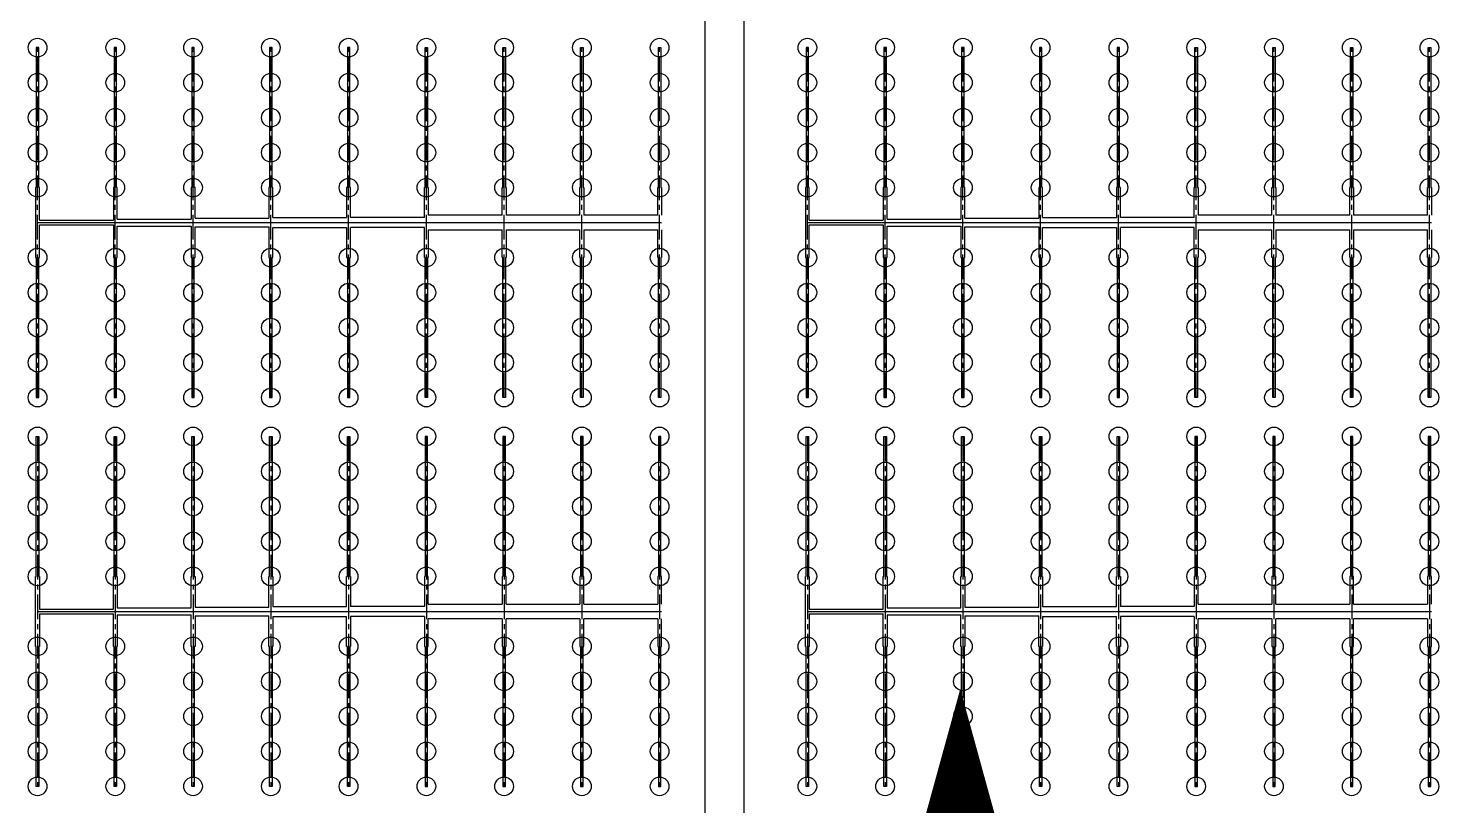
# Model space of a CAD drawing. Header units: millimetres. Extents: x -299291 to 688124, y -407813 to 623474.
# Drawn here: x -245862 to -227722, y 31980 to 41980 of the extents above; entities that cross this region are included whole.
import ezdxf

# ---------------------------------------------------------------- set-up
doc = ezdxf.new("R2010")
doc.units = ezdxf.units.MM
doc.linetypes.add('CENTER', pattern=[50.8, 31.75, -6.35, 6.35, -6.35])
doc.layers.add('轴线', color=6, linetype='CENTER')

msp = doc.modelspace()

# ---------------------------------------------------------------- linework, layer by layer
at = {"ltscale": 10}
for p, q in [((-237161.202, 90653.898), (-237161.202, 21980.27)), ((-236661.202, 90310.368), (-236661.202, 21980.27)), ((-237161.202, 89416.118), (-237161.202, 21980.27)), ((-236661.202, 87154.41), (-236661.202, 21980.27)), ((-245726.257, 41730.27), (-245758.257, 41730.27)), ((-245758.257, 41730.27), (-245758.257, 39930.27)), ((-245726.257, 39930.27), (-245726.257, 41730.27)), ((-244726.257, 41730.27), (-244758.257, 41730.27)), ((-244758.257, 41730.27), (-244758.257, 39930.27)), ((-244726.257, 39930.27), (-244726.257, 41730.27)), ((-243726.257, 41730.27), (-243758.257, 41730.27)), ((-243758.257, 41730.27), (-243758.257, 39930.27)), ((-243726.257, 39930.27), (-243726.257, 41730.27)), ((-242726.257, 41730.27), (-242758.257, 41730.27)), ((-242758.257, 41730.27), (-242758.257, 39930.27)), ((-242726.257, 39930.27), (-242726.257, 41730.27)), ((-241726.257, 41730.27), (-241758.257, 41730.27)), ((-241758.257, 41730.27), (-241758.257, 39930.27)), ((-241726.257, 39930.27), (-241726.257, 41730.27)), ((-240758.257, 39930.27), (-240758.257, 41730.27)), ((-240758.257, 41730.27), (-240726.257, 41730.27)), ((-240726.257, 41730.27), (-240726.257, 39930.27)), ((-239758.257, 39930.27), (-239758.257, 41730.27)), ((-239758.257, 41730.27), (-239726.257, 41730.27)), ((-239726.257, 41730.27), (-239726.257, 39930.27)), ((-238758.257, 39930.27), (-238758.257, 41730.27)), ((-238758.257, 41730.27), (-238726.257, 41730.27)), ((-238726.257, 41730.27), (-238726.257, 39930.27)), ((-237758.257, 39930.27), (-237758.257, 41730.27)), ((-237758.257, 41730.27), (-237726.257, 41730.27)), ((-237726.257, 41730.27), (-237726.257, 39930.27)), ((-235826.257, 41730.27), (-235858.257, 41730.27)), ((-235858.257, 41730.27), (-235858.257, 39930.27)), ((-235826.257, 39930.27), (-235826.257, 41730.27)), ((-234826.257, 41730.27), (-234858.257, 41730.27)), ((-234858.257, 41730.27), (-234858.257, 39930.27)), ((-234826.257, 39930.27), (-234826.257, 41730.27)), ((-233826.257, 41730.27), (-233858.257, 41730.27)), ((-233858.257, 41730.27), (-233858.257, 39930.27)), ((-233826.257, 39930.27), (-233826.257, 41730.27)), ((-232826.257, 41730.27), (-232858.257, 41730.27)), ((-232858.257, 41730.27), (-232858.257, 39930.27)), ((-232826.257, 39930.27), (-232826.257, 41730.27)), ((-231826.257, 41730.27), (-231858.257, 41730.27)), ((-231858.257, 41730.27), (-231858.257, 39930.27)), ((-231826.257, 39930.27), (-231826.257, 41730.27)), ((-230858.257, 39930.27), (-230858.257, 41730.27)), ((-230858.257, 41730.27), (-230826.257, 41730.27)), ((-230826.257, 41730.27), (-230826.257, 39930.27)), ((-229858.257, 39930.27), (-229858.257, 41730.27)), ((-229858.257, 41730.27), (-229826.257, 41730.27)), ((-229826.257, 41730.27), (-229826.257, 39930.27)), ((-228858.257, 39930.27), (-228858.257, 41730.27)), ((-228858.257, 41730.27), (-228826.257, 41730.27)), ((-228826.257, 41730.27), (-228826.257, 39930.27)), ((-227858.257, 39930.27), (-227858.257, 41730.27)), ((-227858.257, 41730.27), (-227826.257, 41730.27)), ((-227826.257, 41730.27), (-227826.257, 39930.27)), ((-245758.257, 39930.27), (-245767.257, 39930.27)), ((-245767.257, 39930.27), (-245767.257, 39030.27)), ((-245717.257, 39930.27), (-245726.257, 39930.27)), ((-245717.257, 39510.27), (-245717.257, 39930.27)), ((-244758.257, 39930.27), (-244767.257, 39930.27)), ((-244767.257, 39930.27), (-244767.257, 39510.27)), ((-244717.257, 39930.27), (-244726.257, 39930.27)), ((-244717.257, 39525.27), (-244717.257, 39930.27)), ((-243758.257, 39930.27), (-243767.257, 39930.27)), ((-243767.257, 39930.27), (-243767.257, 39525.27)), ((-243717.257, 39930.27), (-243726.257, 39930.27)), ((-243717.257, 39535.27), (-243717.257, 39930.27)), ((-242758.257, 39930.27), (-242767.257, 39930.27)), ((-242767.257, 39930.27), (-242767.257, 39535.27)), ((-242717.257, 39930.27), (-242726.257, 39930.27)), ((-242717.257, 39545.27), (-242717.257, 39930.27)), ((-241758.257, 39930.27), (-241767.257, 39930.27)), ((-241767.257, 39930.27), (-241767.257, 39545.27)), ((-241717.257, 39930.27), (-241726.257, 39930.27)), ((-241717.257, 39545.27), (-241717.257, 39930.27)), ((-240767.257, 39545.27), (-240767.257, 39930.27)), ((-240767.257, 39930.27), (-240758.257, 39930.27)), ((-240726.257, 39930.27), (-240717.257, 39930.27)), ((-240717.257, 39930.27), (-240717.257, 39575.27)), ((-239767.257, 39575.27), (-239767.257, 39930.27)), ((-239767.257, 39930.27), (-239758.257, 39930.27)), ((-239726.257, 39930.27), (-239717.257, 39930.27)), ((-239717.257, 39930.27), (-239717.257, 39575.27)), ((-238767.257, 39575.27), (-238767.257, 39930.27)), ((-238767.257, 39930.27), (-238758.257, 39930.27)), ((-238726.257, 39930.27), (-238717.257, 39930.27)), ((-238717.257, 39930.27), (-238717.257, 39575.27)), ((-237767.257, 39575.27), (-237767.257, 39930.27)), ((-237767.257, 39930.27), (-237758.257, 39930.27)), ((-237726.257, 39930.27), (-237717.257, 39930.27)), ((-237717.257, 39930.27), (-237717.257, 39575.27)), ((-235858.257, 39930.27), (-235867.257, 39930.27)), ((-235867.257, 39930.27), (-235867.257, 39030.27)), ((-235817.257, 39930.27), (-235826.257, 39930.27)), ((-235817.257, 39510.27), (-235817.257, 39930.27)), ((-234858.257, 39930.27), (-234867.257, 39930.27)), ((-234867.257, 39930.27), (-234867.257, 39510.27)), ((-234817.257, 39930.27), (-234826.257, 39930.27)), ((-234817.257, 39525.27), (-234817.257, 39930.27)), ((-233858.257, 39930.27), (-233867.257, 39930.27)), ((-233867.257, 39930.27), (-233867.257, 39525.27)), ((-233817.257, 39930.27), (-233826.257, 39930.27)), ((-233817.257, 39535.27), (-233817.257, 39930.27)), ((-232858.257, 39930.27), (-232867.257, 39930.27)), ((-232867.257, 39930.27), (-232867.257, 39535.27)), ((-232817.257, 39930.27), (-232826.257, 39930.27)), ((-232817.257, 39545.27), (-232817.257, 39930.27)), ((-231858.257, 39930.27), (-231867.257, 39930.27)), ((-231867.257, 39930.27), (-231867.257, 39545.27)), ((-231817.257, 39930.27), (-231826.257, 39930.27)), ((-231817.257, 39545.27), (-231817.257, 39930.27)), ((-230867.257, 39545.27), (-230867.257, 39930.27)), ((-230867.257, 39930.27), (-230858.257, 39930.27)), ((-230826.257, 39930.27), (-230817.257, 39930.27)), ((-230817.257, 39930.27), (-230817.257, 39575.27)), ((-229867.257, 39575.27), (-229867.257, 39930.27)), ((-229867.257, 39930.27), (-229858.257, 39930.27)), ((-229826.257, 39930.27), (-229817.257, 39930.27)), ((-229817.257, 39930.27), (-229817.257, 39575.27)), ((-228867.257, 39575.27), (-228867.257, 39930.27)), ((-228867.257, 39930.27), (-228858.257, 39930.27)), ((-228826.257, 39930.27), (-228817.257, 39930.27)), ((-228817.257, 39930.27), (-228817.257, 39575.27)), ((-227867.257, 39575.27), (-227867.257, 39930.27)), ((-227867.257, 39930.27), (-227858.257, 39930.27)), ((-227826.257, 39930.27), (-227817.257, 39930.27)), ((-227817.257, 39930.27), (-227817.257, 39575.27)), ((-242717.257, 39545.27), (-241767.257, 39545.27)), ((-240767.257, 39545.27), (-241717.257, 39545.27)), ((-239767.257, 39575.27), (-240717.257, 39575.27)), ((-238767.257, 39575.27), (-239717.257, 39575.27)), ((-237767.257, 39575.27), (-238717.257, 39575.27)), ((-232817.257, 39545.27), (-231867.257, 39545.27)), ((-230867.257, 39545.27), (-231817.257, 39545.27)), ((-229867.257, 39575.27), (-230817.257, 39575.27)), ((-228867.257, 39575.27), (-229817.257, 39575.27)), ((-227867.257, 39575.27), (-228817.257, 39575.27)), ((-245742.257, 39480.27), (-237717.257, 39480.27)), ((-245717.257, 39510.27), (-244767.257, 39510.27)), ((-245717.257, 39030.27), (-245717.257, 39450.27)), ((-245717.257, 39450.27), (-244767.257, 39450.27)), ((-244767.257, 39450.27), (-244767.257, 39030.27)), ((-244717.257, 39525.27), (-243767.257, 39525.27)), ((-244717.257, 39030.27), (-244717.257, 39435.27)), ((-244717.257, 39435.27), (-243767.257, 39435.27)), ((-243767.257, 39435.27), (-243767.257, 39030.27)), ((-243717.257, 39535.27), (-242767.257, 39535.27)), ((-243717.257, 39030.27), (-243717.257, 39425.27)), ((-243717.257, 39425.27), (-242767.257, 39425.27)), ((-242767.257, 39425.27), (-242767.257, 39030.27)), ((-242717.257, 39030.27), (-242717.257, 39415.27)), ((-242717.257, 39415.27), (-241767.257, 39415.27)), ((-241767.257, 39415.27), (-241767.257, 39030.27)), ((-241717.257, 39030.27), (-241717.257, 39415.27)), ((-240767.257, 39415.27), (-241717.257, 39415.27)), ((-240767.257, 39030.27), (-240767.257, 39415.27)), ((-240717.257, 39385.27), (-240717.257, 39030.27)), ((-240717.257, 39385.27), (-239767.257, 39385.27)), ((-239767.257, 39030.27), (-239767.257, 39385.27)), ((-239717.257, 39385.27), (-239717.257, 39030.27)), ((-239717.257, 39385.27), (-238767.257, 39385.27)), ((-238767.257, 39030.27), (-238767.257, 39385.27)), ((-238717.257, 39385.27), (-238717.257, 39030.27)), ((-238717.257, 39385.27), (-237767.257, 39385.27)), ((-237767.257, 39030.27), (-237767.257, 39385.27)), ((-237717.257, 39385.27), (-237717.257, 39030.27)), ((-235842.257, 39480.27), (-227817.257, 39480.27)), ((-235817.257, 39510.27), (-234867.257, 39510.27)), ((-235817.257, 39030.27), (-235817.257, 39450.27)), ((-235817.257, 39450.27), (-234867.257, 39450.27)), ((-234867.257, 39450.27), (-234867.257, 39030.27)), ((-234817.257, 39525.27), (-233867.257, 39525.27)), ((-234817.257, 39030.27), (-234817.257, 39435.27)), ((-234817.257, 39435.27), (-233867.257, 39435.27)), ((-233867.257, 39435.27), (-233867.257, 39030.27)), ((-233817.257, 39535.27), (-232867.257, 39535.27)), ((-233817.257, 39030.27), (-233817.257, 39425.27)), ((-233817.257, 39425.27), (-232867.257, 39425.27)), ((-232867.257, 39425.27), (-232867.257, 39030.27)), ((-232817.257, 39030.27), (-232817.257, 39415.27)), ((-232817.257, 39415.27), (-231867.257, 39415.27)), ((-231867.257, 39415.27), (-231867.257, 39030.27)), ((-231817.257, 39030.27), (-231817.257, 39415.27)), ((-230867.257, 39415.27), (-231817.257, 39415.27)), ((-230867.257, 39030.27), (-230867.257, 39415.27)), ((-230817.257, 39385.27), (-230817.257, 39030.27)), ((-230817.257, 39385.27), (-229867.257, 39385.27)), ((-229867.257, 39030.27), (-229867.257, 39385.27)), ((-229817.257, 39385.27), (-229817.257, 39030.27)), ((-229817.257, 39385.27), (-228867.257, 39385.27)), ((-228867.257, 39030.27), (-228867.257, 39385.27)), ((-228817.257, 39385.27), (-228817.257, 39030.27)), ((-228817.257, 39385.27), (-227867.257, 39385.27)), ((-227867.257, 39030.27), (-227867.257, 39385.27)), ((-227817.257, 39385.27), (-227817.257, 39030.27)), ((-245767.257, 39030.27), (-245758.257, 39030.27)), ((-245758.257, 39030.27), (-245758.257, 37230.27)), ((-245726.257, 37230.27), (-245726.257, 39030.27)), ((-245726.257, 39030.27), (-245717.257, 39030.27)), ((-244767.257, 39030.27), (-244758.257, 39030.27)), ((-244758.257, 39030.27), (-244758.257, 37230.27)), ((-244726.257, 37230.27), (-244726.257, 39030.27)), ((-244726.257, 39030.27), (-244717.257, 39030.27)), ((-243767.257, 39030.27), (-243758.257, 39030.27)), ((-243758.257, 39030.27), (-243758.257, 37230.27)), ((-243726.257, 37230.27), (-243726.257, 39030.27)), ((-243726.257, 39030.27), (-243717.257, 39030.27)), ((-242767.257, 39030.27), (-242758.257, 39030.27)), ((-242758.257, 39030.27), (-242758.257, 37230.27)), ((-242726.257, 37230.27), (-242726.257, 39030.27)), ((-242726.257, 39030.27), (-242717.257, 39030.27)), ((-241767.257, 39030.27), (-241758.257, 39030.27)), ((-241758.257, 39030.27), (-241758.257, 37230.27)), ((-241726.257, 37230.27), (-241726.257, 39030.27)), ((-241726.257, 39030.27), (-241717.257, 39030.27)), ((-240758.257, 39030.27), (-240767.257, 39030.27)), ((-240758.257, 37230.27), (-240758.257, 39030.27)), ((-240717.257, 39030.27), (-240726.257, 39030.27)), ((-240726.257, 39030.27), (-240726.257, 37230.27)), ((-239758.257, 39030.27), (-239767.257, 39030.27)), ((-239758.257, 37230.27), (-239758.257, 39030.27)), ((-239717.257, 39030.27), (-239726.257, 39030.27)), ((-239726.257, 39030.27), (-239726.257, 37230.27)), ((-238758.257, 39030.27), (-238767.257, 39030.27)), ((-238758.257, 37230.27), (-238758.257, 39030.27)), ((-238717.257, 39030.27), (-238726.257, 39030.27)), ((-238726.257, 39030.27), (-238726.257, 37230.27)), ((-237758.257, 39030.27), (-237767.257, 39030.27)), ((-237758.257, 37230.27), (-237758.257, 39030.27)), ((-237717.257, 39030.27), (-237726.257, 39030.27)), ((-237726.257, 39030.27), (-237726.257, 37230.27)), ((-235867.257, 39030.27), (-235858.257, 39030.27)), ((-235858.257, 39030.27), (-235858.257, 37230.27)), ((-235826.257, 37230.27), (-235826.257, 39030.27)), ((-235826.257, 39030.27), (-235817.257, 39030.27)), ((-234867.257, 39030.27), (-234858.257, 39030.27)), ((-234858.257, 39030.27), (-234858.257, 37230.27)), ((-234826.257, 37230.27), (-234826.257, 39030.27)), ((-234826.257, 39030.27), (-234817.257, 39030.27)), ((-233867.257, 39030.27), (-233858.257, 39030.27)), ((-233858.257, 39030.27), (-233858.257, 37230.27)), ((-233826.257, 37230.27), (-233826.257, 39030.27)), ((-233826.257, 39030.27), (-233817.257, 39030.27)), ((-232867.257, 39030.27), (-232858.257, 39030.27)), ((-232858.257, 39030.27), (-232858.257, 37230.27)), ((-232826.257, 37230.27), (-232826.257, 39030.27)), ((-232826.257, 39030.27), (-232817.257, 39030.27)), ((-231867.257, 39030.27), (-231858.257, 39030.27)), ((-231858.257, 39030.27), (-231858.257, 37230.27)), ((-231826.257, 37230.27), (-231826.257, 39030.27)), ((-231826.257, 39030.27), (-231817.257, 39030.27)), ((-230858.257, 39030.27), (-230867.257, 39030.27)), ((-230858.257, 37230.27), (-230858.257, 39030.27)), ((-230817.257, 39030.27), (-230826.257, 39030.27)), ((-230826.257, 39030.27), (-230826.257, 37230.27)), ((-229858.257, 39030.27), (-229867.257, 39030.27)), ((-229858.257, 37230.27), (-229858.257, 39030.27)), ((-229817.257, 39030.27), (-229826.257, 39030.27)), ((-229826.257, 39030.27), (-229826.257, 37230.27)), ((-228858.257, 39030.27), (-228867.257, 39030.27)), ((-228858.257, 37230.27), (-228858.257, 39030.27)), ((-228817.257, 39030.27), (-228826.257, 39030.27)), ((-228826.257, 39030.27), (-228826.257, 37230.27)), ((-227858.257, 39030.27), (-227867.257, 39030.27)), ((-227858.257, 37230.27), (-227858.257, 39030.27)), ((-227817.257, 39030.27), (-227826.257, 39030.27)), ((-227826.257, 39030.27), (-227826.257, 37230.27)), ((-245758.257, 37230.27), (-245726.257, 37230.27)), ((-244758.257, 37230.27), (-244726.257, 37230.27)), ((-243758.257, 37230.27), (-243726.257, 37230.27)), ((-242758.257, 37230.27), (-242726.257, 37230.27)), ((-241758.257, 37230.27), (-241726.257, 37230.27)), ((-240726.257, 37230.27), (-240758.257, 37230.27)), ((-239726.257, 37230.27), (-239758.257, 37230.27)), ((-238726.257, 37230.27), (-238758.257, 37230.27)), ((-237726.257, 37230.27), (-237758.257, 37230.27)), ((-235858.257, 37230.27), (-235826.257, 37230.27)), ((-234858.257, 37230.27), (-234826.257, 37230.27)), ((-233858.257, 37230.27), (-233826.257, 37230.27)), ((-232858.257, 37230.27), (-232826.257, 37230.27)), ((-231858.257, 37230.27), (-231826.257, 37230.27)), ((-230826.257, 37230.27), (-230858.257, 37230.27)), ((-229826.257, 37230.27), (-229858.257, 37230.27)), ((-228826.257, 37230.27), (-228858.257, 37230.27)), ((-227826.257, 37230.27), (-227858.257, 37230.27)), ((-245758.257, 36730.27), (-245726.257, 36730.27)), ((-245758.257, 34930.27), (-245758.257, 36730.27)), ((-245726.257, 36730.27), (-245726.257, 34930.27)), ((-244758.257, 36730.27), (-244726.257, 36730.27)), ((-244758.257, 34930.27), (-244758.257, 36730.27)), ((-244726.257, 36730.27), (-244726.257, 34930.27)), ((-243758.257, 36730.27), (-243726.257, 36730.27)), ((-243758.257, 34930.27), (-243758.257, 36730.27)), ((-243726.257, 36730.27), (-243726.257, 34930.27)), ((-242758.257, 36730.27), (-242726.257, 36730.27)), ((-242758.257, 34930.27), (-242758.257, 36730.27)), ((-242726.257, 36730.27), (-242726.257, 34930.27)), ((-241758.257, 36730.27), (-241726.257, 36730.27)), ((-241758.257, 34930.27), (-241758.257, 36730.27)), ((-241726.257, 36730.27), (-241726.257, 34930.27)), ((-240726.257, 36730.27), (-240758.257, 36730.27)), ((-240758.257, 36730.27), (-240758.257, 34930.27)), ((-240726.257, 34930.27), (-240726.257, 36730.27)), ((-239726.257, 36730.27), (-239758.257, 36730.27)), ((-239758.257, 36730.27), (-239758.257, 34930.27)), ((-239726.257, 34930.27), (-239726.257, 36730.27)), ((-238726.257, 36730.27), (-238758.257, 36730.27)), ((-238758.257, 36730.27), (-238758.257, 34930.27)), ((-238726.257, 34930.27), (-238726.257, 36730.27)), ((-237726.257, 36730.27), (-237758.257, 36730.27)), ((-237758.257, 36730.27), (-237758.257, 34930.27)), ((-237726.257, 34930.27), (-237726.257, 36730.27)), ((-235858.257, 36730.27), (-235826.257, 36730.27)), ((-235858.257, 34930.27), (-235858.257, 36730.27)), ((-235826.257, 36730.27), (-235826.257, 34930.27)), ((-234858.257, 36730.27), (-234826.257, 36730.27)), ((-234858.257, 34930.27), (-234858.257, 36730.27)), ((-234826.257, 36730.27), (-234826.257, 34930.27)), ((-233858.257, 36730.27), (-233826.257, 36730.27)), ((-233858.257, 34930.27), (-233858.257, 36730.27)), ((-233826.257, 36730.27), (-233826.257, 34930.27)), ((-232858.257, 36730.27), (-232826.257, 36730.27)), ((-232858.257, 34930.27), (-232858.257, 36730.27)), ((-232826.257, 36730.27), (-232826.257, 34930.27)), ((-231858.257, 36730.27), (-231826.257, 36730.27)), ((-231858.257, 34930.27), (-231858.257, 36730.27)), ((-231826.257, 36730.27), (-231826.257, 34930.27)), ((-230826.257, 36730.27), (-230858.257, 36730.27)), ((-230858.257, 36730.27), (-230858.257, 34930.27)), ((-230826.257, 34930.27), (-230826.257, 36730.27)), ((-229826.257, 36730.27), (-229858.257, 36730.27)), ((-229858.257, 36730.27), (-229858.257, 34930.27)), ((-229826.257, 34930.27), (-229826.257, 36730.27)), ((-228826.257, 36730.27), (-228858.257, 36730.27)), ((-228858.257, 36730.27), (-228858.257, 34930.27)), ((-228826.257, 34930.27), (-228826.257, 36730.27)), ((-227826.257, 36730.27), (-227858.257, 36730.27)), ((-227858.257, 36730.27), (-227858.257, 34930.27)), ((-227826.257, 34930.27), (-227826.257, 36730.27)), ((-245767.257, 34030.27), (-245767.257, 34930.27)), ((-245767.257, 34930.27), (-245758.257, 34930.27)), ((-245726.257, 34930.27), (-245717.257, 34930.27)), ((-245717.257, 34930.27), (-245717.257, 34510.27)), ((-244767.257, 34510.27), (-244767.257, 34930.27)), ((-244767.257, 34930.27), (-244758.257, 34930.27)), ((-244726.257, 34930.27), (-244717.257, 34930.27)), ((-244717.257, 34930.27), (-244717.257, 34525.27)), ((-243767.257, 34525.27), (-243767.257, 34930.27)), ((-243767.257, 34930.27), (-243758.257, 34930.27)), ((-243726.257, 34930.27), (-243717.257, 34930.27)), ((-243717.257, 34930.27), (-243717.257, 34535.27)), ((-242767.257, 34535.27), (-242767.257, 34930.27)), ((-242767.257, 34930.27), (-242758.257, 34930.27)), ((-242726.257, 34930.27), (-242717.257, 34930.27)), ((-242717.257, 34930.27), (-242717.257, 34545.27)), ((-241767.257, 34545.27), (-241767.257, 34930.27)), ((-241767.257, 34930.27), (-241758.257, 34930.27)), ((-241726.257, 34930.27), (-241717.257, 34930.27)), ((-241717.257, 34930.27), (-241717.257, 34545.27)), ((-240758.257, 34930.27), (-240767.257, 34930.27)), ((-240767.257, 34930.27), (-240767.257, 34545.27)), ((-240717.257, 34930.27), (-240726.257, 34930.27)), ((-240717.257, 34575.27), (-240717.257, 34930.27)), ((-239758.257, 34930.27), (-239767.257, 34930.27)), ((-239767.257, 34930.27), (-239767.257, 34575.27)), ((-239717.257, 34930.27), (-239726.257, 34930.27)), ((-239717.257, 34575.27), (-239717.257, 34930.27)), ((-238758.257, 34930.27), (-238767.257, 34930.27)), ((-238767.257, 34930.27), (-238767.257, 34575.27)), ((-238717.257, 34930.27), (-238726.257, 34930.27)), ((-238717.257, 34575.27), (-238717.257, 34930.27)), ((-237758.257, 34930.27), (-237767.257, 34930.27)), ((-237767.257, 34930.27), (-237767.257, 34575.27)), ((-237717.257, 34930.27), (-237726.257, 34930.27)), ((-237717.257, 34575.27), (-237717.257, 34930.27)), ((-235867.257, 34030.27), (-235867.257, 34930.27)), ((-235867.257, 34930.27), (-235858.257, 34930.27)), ((-235826.257, 34930.27), (-235817.257, 34930.27)), ((-235817.257, 34930.27), (-235817.257, 34510.27)), ((-234867.257, 34510.27), (-234867.257, 34930.27)), ((-234867.257, 34930.27), (-234858.257, 34930.27)), ((-234826.257, 34930.27), (-234817.257, 34930.27)), ((-234817.257, 34930.27), (-234817.257, 34525.27)), ((-233867.257, 34525.27), (-233867.257, 34930.27)), ((-233867.257, 34930.27), (-233858.257, 34930.27)), ((-233826.257, 34930.27), (-233817.257, 34930.27)), ((-233817.257, 34930.27), (-233817.257, 34535.27)), ((-232867.257, 34535.27), (-232867.257, 34930.27)), ((-232867.257, 34930.27), (-232858.257, 34930.27)), ((-232826.257, 34930.27), (-232817.257, 34930.27)), ((-232817.257, 34930.27), (-232817.257, 34545.27)), ((-231867.257, 34545.27), (-231867.257, 34930.27)), ((-231867.257, 34930.27), (-231858.257, 34930.27)), ((-231826.257, 34930.27), (-231817.257, 34930.27)), ((-231817.257, 34930.27), (-231817.257, 34545.27)), ((-230858.257, 34930.27), (-230867.257, 34930.27)), ((-230867.257, 34930.27), (-230867.257, 34545.27)), ((-230817.257, 34930.27), (-230826.257, 34930.27)), ((-230817.257, 34575.27), (-230817.257, 34930.27)), ((-229858.257, 34930.27), (-229867.257, 34930.27)), ((-229867.257, 34930.27), (-229867.257, 34575.27)), ((-229817.257, 34930.27), (-229826.257, 34930.27)), ((-229817.257, 34575.27), (-229817.257, 34930.27)), ((-228858.257, 34930.27), (-228867.257, 34930.27)), ((-228867.257, 34930.27), (-228867.257, 34575.27)), ((-228817.257, 34930.27), (-228826.257, 34930.27)), ((-228817.257, 34575.27), (-228817.257, 34930.27)), ((-227858.257, 34930.27), (-227867.257, 34930.27)), ((-227867.257, 34930.27), (-227867.257, 34575.27)), ((-227817.257, 34930.27), (-227826.257, 34930.27)), ((-227817.257, 34575.27), (-227817.257, 34930.27)), ((-245742.257, 34480.27), (-237717.257, 34480.27)), ((-245717.257, 34510.27), (-244767.257, 34510.27)), ((-244717.257, 34525.27), (-243767.257, 34525.27)), ((-243717.257, 34535.27), (-242767.257, 34535.27)), ((-242717.257, 34545.27), (-241767.257, 34545.27)), ((-240767.257, 34545.27), (-241717.257, 34545.27)), ((-240717.257, 34575.27), (-239767.257, 34575.27)), ((-239717.257, 34575.27), (-238767.257, 34575.27)), ((-238717.257, 34575.27), (-237767.257, 34575.27)), ((-235842.257, 34480.27), (-227817.257, 34480.27)), ((-235817.257, 34510.27), (-234867.257, 34510.27)), ((-234817.257, 34525.27), (-233867.257, 34525.27)), ((-233817.257, 34535.27), (-232867.257, 34535.27)), ((-232817.257, 34545.27), (-231867.257, 34545.27)), ((-230867.257, 34545.27), (-231817.257, 34545.27)), ((-230817.257, 34575.27), (-229867.257, 34575.27)), ((-229817.257, 34575.27), (-228867.257, 34575.27)), ((-228817.257, 34575.27), (-227867.257, 34575.27)), ((-245717.257, 34450.27), (-245717.257, 34030.27)), ((-245717.257, 34450.27), (-244767.257, 34450.27)), ((-244767.257, 34030.27), (-244767.257, 34450.27)), ((-244717.257, 34435.27), (-244717.257, 34030.27)), ((-244717.257, 34435.27), (-243767.257, 34435.27)), ((-243767.257, 34030.27), (-243767.257, 34435.27)), ((-243717.257, 34425.27), (-243717.257, 34030.27)), ((-243717.257, 34425.27), (-242767.257, 34425.27)), ((-242767.257, 34030.27), (-242767.257, 34425.27)), ((-242717.257, 34415.27), (-242717.257, 34030.27)), ((-242717.257, 34415.27), (-241767.257, 34415.27)), ((-241767.257, 34030.27), (-241767.257, 34415.27)), ((-241717.257, 34415.27), (-241717.257, 34030.27)), ((-240767.257, 34415.27), (-241717.257, 34415.27)), ((-240767.257, 34415.27), (-240767.257, 34030.27)), ((-240717.257, 34030.27), (-240717.257, 34385.27)), ((-239767.257, 34385.27), (-240717.257, 34385.27)), ((-239767.257, 34385.27), (-239767.257, 34030.27)), ((-239717.257, 34030.27), (-239717.257, 34385.27)), ((-238767.257, 34385.27), (-239717.257, 34385.27)), ((-238767.257, 34385.27), (-238767.257, 34030.27)), ((-238717.257, 34030.27), (-238717.257, 34385.27)), ((-237767.257, 34385.27), (-238717.257, 34385.27)), ((-237767.257, 34385.27), (-237767.257, 34030.27)), ((-237717.257, 34030.27), (-237717.257, 34385.27)), ((-235817.257, 34450.27), (-235817.257, 34030.27)), ((-235817.257, 34450.27), (-234867.257, 34450.27)), ((-234867.257, 34030.27), (-234867.257, 34450.27)), ((-234817.257, 34435.27), (-234817.257, 34030.27)), ((-234817.257, 34435.27), (-233867.257, 34435.27)), ((-233867.257, 34030.27), (-233867.257, 34435.27)), ((-233817.257, 34425.27), (-233817.257, 34030.27)), ((-233817.257, 34425.27), (-232867.257, 34425.27)), ((-232867.257, 34030.27), (-232867.257, 34425.27)), ((-232817.257, 34415.27), (-232817.257, 34030.27)), ((-232817.257, 34415.27), (-231867.257, 34415.27)), ((-231867.257, 34030.27), (-231867.257, 34415.27)), ((-231817.257, 34415.27), (-231817.257, 34030.27)), ((-230867.257, 34415.27), (-231817.257, 34415.27)), ((-230867.257, 34415.27), (-230867.257, 34030.27)), ((-230817.257, 34030.27), (-230817.257, 34385.27)), ((-229867.257, 34385.27), (-230817.257, 34385.27)), ((-229867.257, 34385.27), (-229867.257, 34030.27)), ((-229817.257, 34030.27), (-229817.257, 34385.27)), ((-228867.257, 34385.27), (-229817.257, 34385.27)), ((-228867.257, 34385.27), (-228867.257, 34030.27)), ((-228817.257, 34030.27), (-228817.257, 34385.27)), ((-227867.257, 34385.27), (-228817.257, 34385.27)), ((-227867.257, 34385.27), (-227867.257, 34030.27)), ((-227817.257, 34030.27), (-227817.257, 34385.27)), ((-245758.257, 34030.27), (-245767.257, 34030.27)), ((-245758.257, 32230.27), (-245758.257, 34030.27)), ((-245717.257, 34030.27), (-245726.257, 34030.27)), ((-245726.257, 34030.27), (-245726.257, 32230.27)), ((-244758.257, 34030.27), (-244767.257, 34030.27)), ((-244758.257, 32230.27), (-244758.257, 34030.27)), ((-244717.257, 34030.27), (-244726.257, 34030.27)), ((-244726.257, 34030.27), (-244726.257, 32230.27)), ((-243758.257, 34030.27), (-243767.257, 34030.27)), ((-243758.257, 32230.27), (-243758.257, 34030.27)), ((-243717.257, 34030.27), (-243726.257, 34030.27)), ((-243726.257, 34030.27), (-243726.257, 32230.27)), ((-242758.257, 34030.27), (-242767.257, 34030.27)), ((-242758.257, 32230.27), (-242758.257, 34030.27)), ((-242717.257, 34030.27), (-242726.257, 34030.27)), ((-242726.257, 34030.27), (-242726.257, 32230.27)), ((-241758.257, 34030.27), (-241767.257, 34030.27)), ((-241758.257, 32230.27), (-241758.257, 34030.27)), ((-241717.257, 34030.27), (-241726.257, 34030.27)), ((-241726.257, 34030.27), (-241726.257, 32230.27)), ((-240767.257, 34030.27), (-240758.257, 34030.27)), ((-240758.257, 34030.27), (-240758.257, 32230.27)), ((-240726.257, 32230.27), (-240726.257, 34030.27)), ((-240726.257, 34030.27), (-240717.257, 34030.27)), ((-239767.257, 34030.27), (-239758.257, 34030.27)), ((-239758.257, 34030.27), (-239758.257, 32230.27)), ((-239726.257, 32230.27), (-239726.257, 34030.27)), ((-239726.257, 34030.27), (-239717.257, 34030.27)), ((-238767.257, 34030.27), (-238758.257, 34030.27)), ((-238758.257, 34030.27), (-238758.257, 32230.27)), ((-238726.257, 32230.27), (-238726.257, 34030.27)), ((-238726.257, 34030.27), (-238717.257, 34030.27)), ((-237767.257, 34030.27), (-237758.257, 34030.27)), ((-237758.257, 34030.27), (-237758.257, 32230.27)), ((-237726.257, 32230.27), (-237726.257, 34030.27)), ((-237726.257, 34030.27), (-237717.257, 34030.27)), ((-235858.257, 34030.27), (-235867.257, 34030.27)), ((-235858.257, 32230.27), (-235858.257, 34030.27)), ((-235817.257, 34030.27), (-235826.257, 34030.27)), ((-235826.257, 34030.27), (-235826.257, 32230.27)), ((-234858.257, 34030.27), (-234867.257, 34030.27)), ((-234858.257, 32230.27), (-234858.257, 34030.27)), ((-234817.257, 34030.27), (-234826.257, 34030.27)), ((-234826.257, 34030.27), (-234826.257, 32230.27)), ((-233858.257, 34030.27), (-233867.257, 34030.27)), ((-233858.257, 32230.27), (-233858.257, 34030.27)), ((-233817.257, 34030.27), (-233826.257, 34030.27)), ((-233826.257, 34030.27), (-233826.257, 32230.27)), ((-232858.257, 34030.27), (-232867.257, 34030.27)), ((-232858.257, 32230.27), (-232858.257, 34030.27)), ((-232817.257, 34030.27), (-232826.257, 34030.27)), ((-232826.257, 34030.27), (-232826.257, 32230.27)), ((-231858.257, 34030.27), (-231867.257, 34030.27)), ((-231858.257, 32230.27), (-231858.257, 34030.27)), ((-231817.257, 34030.27), (-231826.257, 34030.27)), ((-231826.257, 34030.27), (-231826.257, 32230.27)), ((-230867.257, 34030.27), (-230858.257, 34030.27)), ((-230858.257, 34030.27), (-230858.257, 32230.27)), ((-230826.257, 32230.27), (-230826.257, 34030.27)), ((-230826.257, 34030.27), (-230817.257, 34030.27)), ((-229867.257, 34030.27), (-229858.257, 34030.27)), ((-229858.257, 34030.27), (-229858.257, 32230.27)), ((-229826.257, 32230.27), (-229826.257, 34030.27)), ((-229826.257, 34030.27), (-229817.257, 34030.27)), ((-228867.257, 34030.27), (-228858.257, 34030.27)), ((-228858.257, 34030.27), (-228858.257, 32230.27)), ((-228826.257, 32230.27), (-228826.257, 34030.27)), ((-228826.257, 34030.27), (-228817.257, 34030.27)), ((-227867.257, 34030.27), (-227858.257, 34030.27)), ((-227858.257, 34030.27), (-227858.257, 32230.27)), ((-227826.257, 32230.27), (-227826.257, 34030.27)), ((-227826.257, 34030.27), (-227817.257, 34030.27)), ((-245726.257, 32230.27), (-245758.257, 32230.27)), ((-244726.257, 32230.27), (-244758.257, 32230.27)), ((-243726.257, 32230.27), (-243758.257, 32230.27)), ((-242726.257, 32230.27), (-242758.257, 32230.27)), ((-241726.257, 32230.27), (-241758.257, 32230.27)), ((-240758.257, 32230.27), (-240726.257, 32230.27)), ((-239758.257, 32230.27), (-239726.257, 32230.27)), ((-238758.257, 32230.27), (-238726.257, 32230.27)), ((-237758.257, 32230.27), (-237726.257, 32230.27)), ((-235826.257, 32230.27), (-235858.257, 32230.27)), ((-234826.257, 32230.27), (-234858.257, 32230.27)), ((-233826.257, 32230.27), (-233858.257, 32230.27)), ((-232826.257, 32230.27), (-232858.257, 32230.27)), ((-231826.257, 32230.27), (-231858.257, 32230.27)), ((-230858.257, 32230.27), (-230826.257, 32230.27)), ((-229858.257, 32230.27), (-229826.257, 32230.27)), ((-228858.257, 32230.27), (-228826.257, 32230.27)), ((-227858.257, 32230.27), (-227826.257, 32230.27))]:
    msp.add_line(p, q, dxfattribs=at)
at = {"color": 7, "lineweight": -3}
msp.add_lwpolyline([(-233876.12, 31698.68, 981.097, 0, 0), (-233876.12, 33481.868, 0, 0, 0)], format="xyseb", dxfattribs=at)
at = {"ltscale": 10}
for centre in [(-245742.257, 41730.27), (-244742.257, 41730.27), (-243742.257, 41730.27), (-242742.257, 41730.27), (-241742.257, 41730.27), (-240742.257, 41730.27), (-239742.257, 41730.27), (-238742.257, 41730.27), (-237742.257, 41730.27), (-235842.257, 41730.27), (-234842.257, 41730.27), (-233842.257, 41730.27), (-232842.257, 41730.27), (-231842.257, 41730.27), (-230842.257, 41730.27), (-229842.257, 41730.27), (-228842.257, 41730.27), (-227842.257, 41730.27), (-245742.257, 41280.27), (-244742.257, 41280.27), (-243742.257, 41280.27), (-242742.257, 41280.27), (-241742.257, 41280.27), (-240742.257, 41280.27), (-239742.257, 41280.27), (-238742.257, 41280.27), (-237742.257, 41280.27), (-235842.257, 41280.27), (-234842.257, 41280.27), (-233842.257, 41280.27), (-232842.257, 41280.27), (-231842.257, 41280.27), (-230842.257, 41280.27), (-229842.257, 41280.27), (-228842.257, 41280.27), (-227842.257, 41280.27), (-245742.257, 40830.27), (-244742.257, 40830.27), (-243742.257, 40830.27), (-242742.257, 40830.27), (-241742.257, 40830.27), (-240742.257, 40830.27), (-239742.257, 40830.27), (-238742.257, 40830.27), (-237742.257, 40830.27), (-235842.257, 40830.27), (-234842.257, 40830.27), (-233842.257, 40830.27), (-232842.257, 40830.27), (-231842.257, 40830.27), (-230842.257, 40830.27), (-229842.257, 40830.27), (-228842.257, 40830.27), (-227842.257, 40830.27), (-245742.257, 40380.27), (-244742.257, 40380.27), (-243742.257, 40380.27), (-242742.257, 40380.27), (-241742.257, 40380.27), (-240742.257, 40380.27), (-239742.257, 40380.27), (-238742.257, 40380.27), (-237742.257, 40380.27), (-235842.257, 40380.27), (-234842.257, 40380.27), (-233842.257, 40380.27), (-232842.257, 40380.27), (-231842.257, 40380.27), (-230842.257, 40380.27), (-229842.257, 40380.27), (-228842.257, 40380.27), (-227842.257, 40380.27), (-245742.257, 39930.27), (-244742.257, 39930.27), (-243742.257, 39930.27), (-242742.257, 39930.27), (-241742.257, 39930.27), (-240742.257, 39930.27), (-239742.257, 39930.27), (-238742.257, 39930.27), (-237742.257, 39930.27), (-235842.257, 39930.27), (-234842.257, 39930.27), (-233842.257, 39930.27), (-232842.257, 39930.27), (-231842.257, 39930.27), (-230842.257, 39930.27), (-229842.257, 39930.27), (-228842.257, 39930.27), (-227842.257, 39930.27), (-245742.257, 39030.27), (-244742.257, 39030.27), (-243742.257, 39030.27), (-242742.257, 39030.27), (-241742.257, 39030.27), (-240742.257, 39030.27), (-239742.257, 39030.27), (-238742.257, 39030.27), (-237742.257, 39030.27), (-235842.257, 39030.27), (-234842.257, 39030.27), (-233842.257, 39030.27), (-232842.257, 39030.27), (-231842.257, 39030.27), (-230842.257, 39030.27), (-229842.257, 39030.27), (-228842.257, 39030.27), (-227842.257, 39030.27), (-245742.257, 38580.27), (-244742.257, 38580.27), (-243742.257, 38580.27), (-242742.257, 38580.27), (-241742.257, 38580.27), (-240742.257, 38580.27), (-239742.257, 38580.27), (-238742.257, 38580.27), (-237742.257, 38580.27), (-235842.257, 38580.27), (-234842.257, 38580.27), (-233842.257, 38580.27), (-232842.257, 38580.27), (-231842.257, 38580.27), (-230842.257, 38580.27), (-229842.257, 38580.27), (-228842.257, 38580.27), (-227842.257, 38580.27), (-245742.257, 38130.27), (-244742.257, 38130.27), (-243742.257, 38130.27), (-242742.257, 38130.27), (-241742.257, 38130.27), (-240742.257, 38130.27), (-239742.257, 38130.27), (-238742.257, 38130.27), (-237742.257, 38130.27), (-235842.257, 38130.27), (-234842.257, 38130.27), (-233842.257, 38130.27), (-232842.257, 38130.27), (-231842.257, 38130.27), (-230842.257, 38130.27), (-229842.257, 38130.27), (-228842.257, 38130.27), (-227842.257, 38130.27), (-245742.257, 37680.27), (-244742.257, 37680.27), (-243742.257, 37680.27), (-242742.257, 37680.27), (-241742.257, 37680.27), (-240742.257, 37680.27), (-239742.257, 37680.27), (-238742.257, 37680.27), (-237742.257, 37680.27), (-235842.257, 37680.27), (-234842.257, 37680.27), (-233842.257, 37680.27), (-232842.257, 37680.27), (-231842.257, 37680.27), (-230842.257, 37680.27), (-229842.257, 37680.27), (-228842.257, 37680.27), (-227842.257, 37680.27), (-245742.257, 37230.27), (-244742.257, 37230.27), (-243742.257, 37230.27), (-242742.257, 37230.27), (-241742.257, 37230.27), (-240742.257, 37230.27), (-239742.257, 37230.27), (-238742.257, 37230.27), (-237742.257, 37230.27), (-235842.257, 37230.27), (-234842.257, 37230.27), (-233842.257, 37230.27), (-232842.257, 37230.27), (-231842.257, 37230.27), (-230842.257, 37230.27), (-229842.257, 37230.27), (-228842.257, 37230.27), (-227842.257, 37230.27), (-245742.257, 36730.27), (-244742.257, 36730.27), (-243742.257, 36730.27), (-242742.257, 36730.27), (-241742.257, 36730.27), (-240742.257, 36730.27), (-239742.257, 36730.27), (-238742.257, 36730.27), (-237742.257, 36730.27), (-235842.257, 36730.27), (-234842.257, 36730.27), (-233842.257, 36730.27), (-232842.257, 36730.27), (-231842.257, 36730.27), (-230842.257, 36730.27), (-229842.257, 36730.27), (-228842.257, 36730.27), (-227842.257, 36730.27), (-245742.257, 36280.27), (-244742.257, 36280.27), (-243742.257, 36280.27), (-242742.257, 36280.27), (-241742.257, 36280.27), (-240742.257, 36280.27), (-239742.257, 36280.27), (-238742.257, 36280.27), (-237742.257, 36280.27), (-235842.257, 36280.27), (-234842.257, 36280.27), (-233842.257, 36280.27), (-232842.257, 36280.27), (-231842.257, 36280.27), (-230842.257, 36280.27), (-229842.257, 36280.27), (-228842.257, 36280.27), (-227842.257, 36280.27), (-245742.257, 35830.27), (-244742.257, 35830.27), (-243742.257, 35830.27), (-242742.257, 35830.27), (-241742.257, 35830.27), (-240742.257, 35830.27), (-239742.257, 35830.27), (-238742.257, 35830.27), (-237742.257, 35830.27), (-235842.257, 35830.27), (-234842.257, 35830.27), (-233842.257, 35830.27), (-232842.257, 35830.27), (-231842.257, 35830.27), (-230842.257, 35830.27), (-229842.257, 35830.27), (-228842.257, 35830.27), (-227842.257, 35830.27), (-245742.257, 35380.27), (-244742.257, 35380.27), (-243742.257, 35380.27), (-242742.257, 35380.27), (-241742.257, 35380.27), (-240742.257, 35380.27), (-239742.257, 35380.27), (-238742.257, 35380.27), (-237742.257, 35380.27), (-235842.257, 35380.27), (-234842.257, 35380.27), (-233842.257, 35380.27), (-232842.257, 35380.27), (-231842.257, 35380.27), (-230842.257, 35380.27), (-229842.257, 35380.27), (-228842.257, 35380.27), (-227842.257, 35380.27), (-245742.257, 34930.27), (-244742.257, 34930.27), (-243742.257, 34930.27), (-242742.257, 34930.27), (-241742.257, 34930.27), (-240742.257, 34930.27), (-239742.257, 34930.27), (-238742.257, 34930.27), (-237742.257, 34930.27), (-235842.257, 34930.27), (-234842.257, 34930.27), (-233842.257, 34930.27), (-232842.257, 34930.27), (-231842.257, 34930.27), (-230842.257, 34930.27), (-229842.257, 34930.27), (-228842.257, 34930.27), (-227842.257, 34930.27), (-245742.257, 34030.27), (-244742.257, 34030.27), (-243742.257, 34030.27), (-242742.257, 34030.27), (-241742.257, 34030.27), (-240742.257, 34030.27), (-239742.257, 34030.27), (-238742.257, 34030.27), (-237742.257, 34030.27), (-235842.257, 34030.27), (-234842.257, 34030.27), (-233842.257, 34030.27), (-232842.257, 34030.27), (-231842.257, 34030.27), (-230842.257, 34030.27), (-229842.257, 34030.27), (-228842.257, 34030.27), (-227842.257, 34030.27), (-245742.257, 33580.27), (-244742.257, 33580.27), (-243742.257, 33580.27), (-242742.257, 33580.27), (-241742.257, 33580.27), (-240742.257, 33580.27), (-239742.257, 33580.27), (-238742.257, 33580.27), (-237742.257, 33580.27), (-235842.257, 33580.27), (-234842.257, 33580.27), (-233842.257, 33580.27), (-232842.257, 33580.27), (-231842.257, 33580.27), (-230842.257, 33580.27), (-229842.257, 33580.27), (-228842.257, 33580.27), (-227842.257, 33580.27), (-245742.257, 33130.27), (-244742.257, 33130.27), (-243742.257, 33130.27), (-242742.257, 33130.27), (-241742.257, 33130.27), (-240742.257, 33130.27), (-239742.257, 33130.27), (-238742.257, 33130.27), (-237742.257, 33130.27), (-235842.257, 33130.27), (-234842.257, 33130.27), (-233842.257, 33130.27), (-232842.257, 33130.27), (-231842.257, 33130.27), (-230842.257, 33130.27), (-229842.257, 33130.27), (-228842.257, 33130.27), (-227842.257, 33130.27), (-245742.257, 32680.27), (-244742.257, 32680.27), (-243742.257, 32680.27), (-242742.257, 32680.27), (-241742.257, 32680.27), (-240742.257, 32680.27), (-239742.257, 32680.27), (-238742.257, 32680.27), (-237742.257, 32680.27), (-235842.257, 32680.27), (-234842.257, 32680.27), (-233842.257, 32680.27), (-232842.257, 32680.27), (-231842.257, 32680.27), (-230842.257, 32680.27), (-229842.257, 32680.27), (-228842.257, 32680.27), (-227842.257, 32680.27), (-245742.257, 32230.27), (-244742.257, 32230.27), (-243742.257, 32230.27), (-242742.257, 32230.27), (-241742.257, 32230.27), (-240742.257, 32230.27), (-239742.257, 32230.27), (-238742.257, 32230.27), (-237742.257, 32230.27), (-235842.257, 32230.27), (-234842.257, 32230.27), (-233842.257, 32230.27), (-232842.257, 32230.27), (-231842.257, 32230.27), (-230842.257, 32230.27), (-229842.257, 32230.27), (-228842.257, 32230.27), (-227842.257, 32230.27)]:
    msp.add_circle(centre, 120, dxfattribs=at)
at = {"layer": '轴线', "ltscale": 10}
for p, q in [((-245742.257, 37230.27), (-245742.257, 41730.27)), ((-244742.257, 37230.27), (-244742.257, 41730.27)), ((-244742.257, 37230.27), (-244742.257, 41730.27)), ((-243742.257, 37230.27), (-243742.257, 41730.27)), ((-243742.257, 37230.27), (-243742.257, 41730.27)), ((-242742.257, 37230.27), (-242742.257, 41730.27)), ((-242742.257, 37230.27), (-242742.257, 41730.27)), ((-241742.257, 37230.27), (-241742.257, 41730.27)), ((-241742.257, 37230.27), (-241742.257, 41730.27)), ((-240742.257, 37230.27), (-240742.257, 41730.27)), ((-240742.257, 37230.27), (-240742.257, 41730.27)), ((-239742.257, 37230.27), (-239742.257, 41730.27)), ((-239742.257, 37230.27), (-239742.257, 41730.27)), ((-238742.257, 37230.27), (-238742.257, 41730.27)), ((-238742.257, 37230.27), (-238742.257, 41730.27)), ((-237742.257, 37230.27), (-237742.257, 41730.27)), ((-235842.257, 37230.27), (-235842.257, 41730.27)), ((-234842.257, 37230.27), (-234842.257, 41730.27)), ((-234842.257, 37230.27), (-234842.257, 41730.27)), ((-233842.257, 37230.27), (-233842.257, 41730.27)), ((-233842.257, 37230.27), (-233842.257, 41730.27)), ((-232842.257, 37230.27), (-232842.257, 41730.27)), ((-232842.257, 37230.27), (-232842.257, 41730.27)), ((-231842.257, 37230.27), (-231842.257, 41730.27)), ((-231842.257, 37230.27), (-231842.257, 41730.27)), ((-230842.257, 37230.27), (-230842.257, 41730.27)), ((-230842.257, 37230.27), (-230842.257, 41730.27)), ((-229842.257, 37230.27), (-229842.257, 41730.27)), ((-229842.257, 37230.27), (-229842.257, 41730.27)), ((-228842.257, 37230.27), (-228842.257, 41730.27)), ((-228842.257, 37230.27), (-228842.257, 41730.27)), ((-227842.257, 37230.27), (-227842.257, 41730.27)), ((-245742.257, 36730.27), (-245742.257, 32230.27)), ((-244742.257, 36730.27), (-244742.257, 32230.27)), ((-244742.257, 36730.27), (-244742.257, 32230.27)), ((-243742.257, 36730.27), (-243742.257, 32230.27)), ((-243742.257, 36730.27), (-243742.257, 32230.27)), ((-242742.257, 36730.27), (-242742.257, 32230.27)), ((-242742.257, 36730.27), (-242742.257, 32230.27)), ((-241742.257, 36730.27), (-241742.257, 32230.27)), ((-241742.257, 36730.27), (-241742.257, 32230.27)), ((-240742.257, 36730.27), (-240742.257, 32230.27)), ((-240742.257, 36730.27), (-240742.257, 32230.27)), ((-239742.257, 36730.27), (-239742.257, 32230.27)), ((-239742.257, 36730.27), (-239742.257, 32230.27)), ((-238742.257, 36730.27), (-238742.257, 32230.27)), ((-238742.257, 36730.27), (-238742.257, 32230.27)), ((-237742.257, 36730.27), (-237742.257, 32230.27)), ((-235842.257, 36730.27), (-235842.257, 32230.27)), ((-234842.257, 36730.27), (-234842.257, 32230.27)), ((-234842.257, 36730.27), (-234842.257, 32230.27)), ((-233842.257, 36730.27), (-233842.257, 32230.27)), ((-233842.257, 36730.27), (-233842.257, 32230.27)), ((-232842.257, 36730.27), (-232842.257, 32230.27)), ((-232842.257, 36730.27), (-232842.257, 32230.27)), ((-231842.257, 36730.27), (-231842.257, 32230.27)), ((-231842.257, 36730.27), (-231842.257, 32230.27)), ((-230842.257, 36730.27), (-230842.257, 32230.27)), ((-230842.257, 36730.27), (-230842.257, 32230.27)), ((-229842.257, 36730.27), (-229842.257, 32230.27)), ((-229842.257, 36730.27), (-229842.257, 32230.27)), ((-228842.257, 36730.27), (-228842.257, 32230.27)), ((-228842.257, 36730.27), (-228842.257, 32230.27)), ((-227842.257, 36730.27), (-227842.257, 32230.27))]:
    msp.add_line(p, q, dxfattribs=at)

doc.saveas('drawing.dxf')
